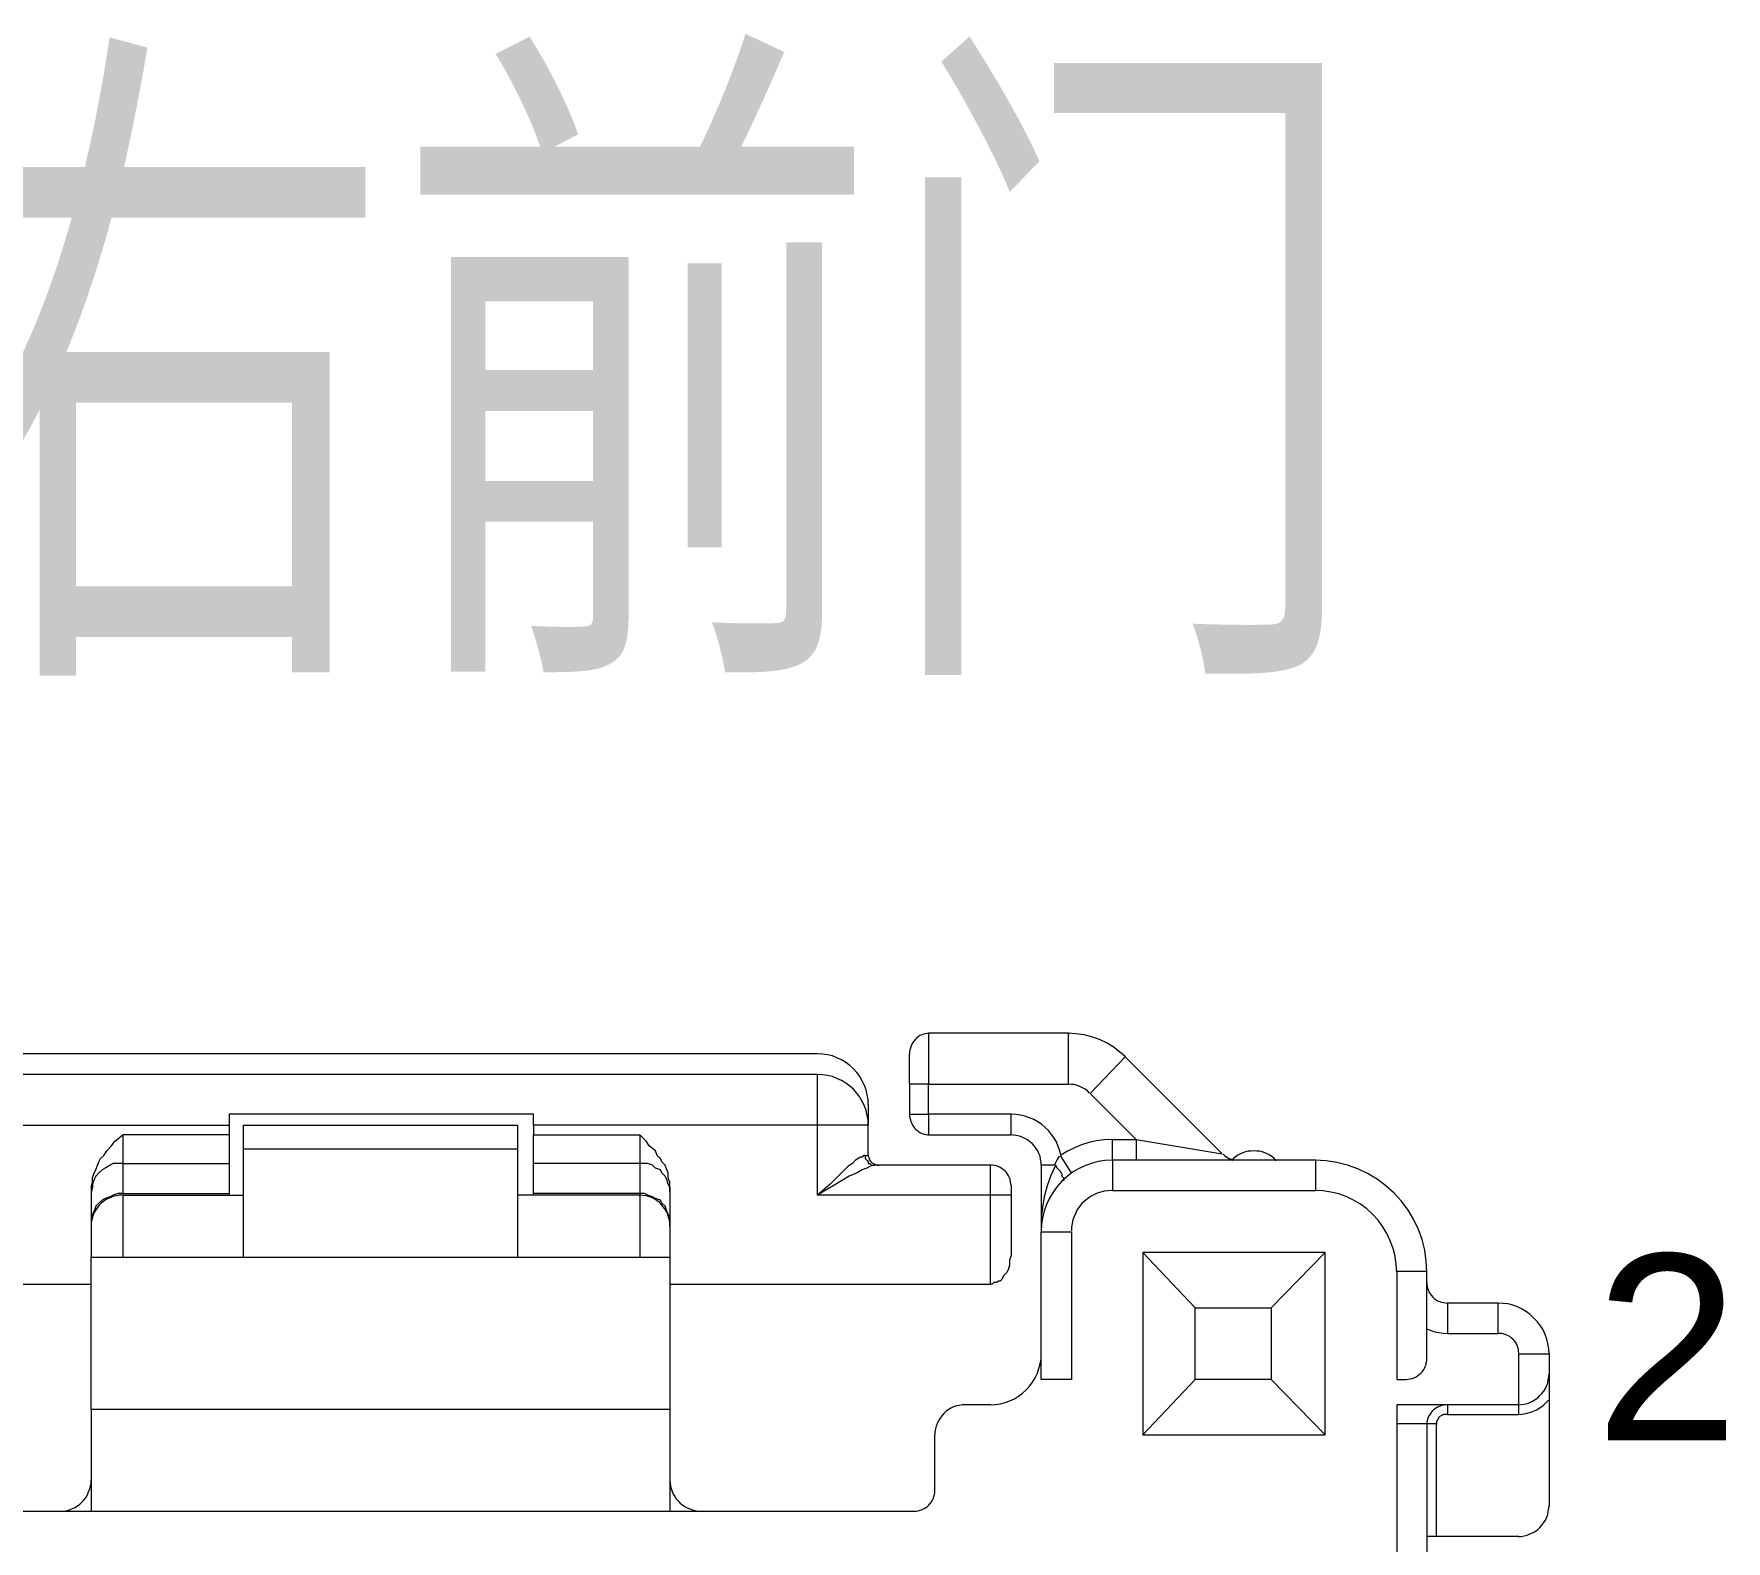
# Model space of a CAD drawing. Header units: inches. Extents: x 47316 to 59086, y 3141 to 11743.
# Drawn here: x 50865.79 to 50882.44, y 6418.68 to 6433.51 of the extents above; entities that cross this region are included whole.
import ezdxf

# ---------------------------------------------------------------- set-up
doc = ezdxf.new("R2010")
doc.units = ezdxf.units.IN
doc.header["$MEASUREMENT"] = 0
doc.styles.add('Arial_Style', font='arial.ttf')
doc.styles.add('MtX_FangSong_GB2312', font='')
doc.styles.get('MtX_FangSong_GB2312').set_extended_font_data('FangSong_GB2312')

msp = doc.modelspace()

# ---------------------------------------------------------------- linework, layer by layer
at = {"color": 0, "linetype": 'Continuous', "lineweight": 15}
for p, q in [((50874.413, 6423.536), (50874.408, 6423.518)), ((50874.421, 6423.557), (50874.413, 6423.536)), ((50874.429, 6423.575), (50874.421, 6423.557)), ((50874.437, 6423.591), (50874.429, 6423.575)), ((50874.45, 6423.606), (50874.437, 6423.591)), ((50874.463, 6423.622), (50874.45, 6423.606)), ((50874.476, 6423.635), (50874.463, 6423.622)), ((50874.491, 6423.648), (50874.476, 6423.635)), ((50874.507, 6423.658), (50874.491, 6423.648)), ((50874.525, 6423.666), (50874.507, 6423.658)), ((50874.543, 6423.672), (50874.525, 6423.666)), ((50874.562, 6423.677), (50874.543, 6423.672)), ((50874.58, 6423.679), (50874.562, 6423.677)), ((50874.601, 6423.682), (50874.58, 6423.679)), ((50875.968, 6423.682), (50874.593, 6423.682)), ((50874.593, 6423.682), (50874.593, 6423.182)), ((50876.043, 6423.677), (50875.968, 6423.682)), ((50875.968, 6423.182), (50875.968, 6423.682)), ((50875.968, 6423.682), (50875.984, 6423.682)), ((50876.122, 6423.666), (50876.043, 6423.677)), ((50876.197, 6423.648), (50876.122, 6423.666)), ((50876.273, 6423.619), (50876.197, 6423.648)), ((50876.343, 6423.588), (50876.273, 6423.619)), ((50876.408, 6423.547), (50876.343, 6423.588)), ((50876.473, 6423.5), (50876.408, 6423.547)), ((50873.499, 6423.479), (50864.911, 6423.479)), ((50873.549, 6423.476), (50873.499, 6423.479)), ((50873.596, 6423.468), (50873.549, 6423.476)), ((50873.645, 6423.458), (50873.596, 6423.468)), ((50873.689, 6423.44), (50873.645, 6423.458)), ((50873.734, 6423.419), (50873.689, 6423.44)), ((50873.778, 6423.393), (50873.734, 6423.419)), ((50873.817, 6423.364), (50873.778, 6423.393)), ((50874.408, 6423.518), (50874.405, 6423.497)), ((50874.405, 6423.497), (50874.405, 6423.479)), ((50874.405, 6423.182), (50874.405, 6423.479)), ((50876.528, 6423.448), (50876.184, 6423.088)), ((50876.53, 6423.448), (50876.473, 6423.5)), ((50877.481, 6422.494), (50876.528, 6423.448)), ((50873.499, 6423.276), (50864.911, 6423.276)), ((50873.549, 6423.273), (50873.499, 6423.276)), ((50873.499, 6422.776), (50873.499, 6423.276)), ((50873.596, 6423.265), (50873.549, 6423.273)), ((50873.645, 6423.255), (50873.596, 6423.265)), ((50873.689, 6423.237), (50873.645, 6423.255)), ((50873.734, 6423.216), (50873.689, 6423.237)), ((50873.778, 6423.192), (50873.734, 6423.216)), ((50873.853, 6423.333), (50873.817, 6423.364)), ((50873.885, 6423.297), (50873.853, 6423.333)), ((50873.916, 6423.257), (50873.885, 6423.297)), ((50873.939, 6423.213), (50873.916, 6423.257)), ((50873.96, 6423.169), (50873.939, 6423.213)), ((50873.817, 6423.161), (50873.778, 6423.192)), ((50873.853, 6423.13), (50873.817, 6423.161)), ((50873.885, 6423.093), (50873.853, 6423.13)), ((50873.916, 6423.054), (50873.885, 6423.093)), ((50873.939, 6423.01), (50873.916, 6423.054)), ((50873.978, 6423.125), (50873.96, 6423.169)), ((50873.989, 6423.075), (50873.978, 6423.125)), ((50873.997, 6423.028), (50873.989, 6423.075)), ((50874.405, 6423.182), (50874.405, 6422.885)), ((50874.593, 6423.182), (50874.405, 6423.182)), ((50874.593, 6423.182), (50875.968, 6423.182)), ((50874.593, 6422.885), (50874.593, 6423.182)), ((50875.997, 6423.179), (50875.968, 6423.182)), ((50876.025, 6423.177), (50875.997, 6423.179)), ((50876.054, 6423.169), (50876.025, 6423.177)), ((50876.08, 6423.158), (50876.054, 6423.169)), ((50876.106, 6423.145), (50876.08, 6423.158)), ((50876.132, 6423.132), (50876.106, 6423.145)), ((50876.155, 6423.114), (50876.132, 6423.132)), ((50876.176, 6423.093), (50876.155, 6423.114)), ((50876.184, 6423.088), (50876.637, 6422.635)), ((50870.702, 6422.885), (50867.708, 6422.885)), ((50867.708, 6422.885), (50867.708, 6422.088)), ((50870.702, 6422.776), (50870.702, 6422.885)), ((50873.96, 6422.966), (50873.939, 6423.01)), ((50873.978, 6422.922), (50873.96, 6422.966)), ((50873.989, 6422.872), (50873.978, 6422.922)), ((50873.997, 6422.825), (50873.989, 6422.872)), ((50873.999, 6422.979), (50873.997, 6423.028)), ((50873.999, 6422.979), (50873.999, 6422.776)), ((50874.405, 6422.885), (50874.405, 6422.867)), ((50874.405, 6422.885), (50874.593, 6422.885)), ((50874.593, 6422.885), (50874.593, 6422.682)), ((50875.405, 6422.885), (50874.593, 6422.885)), ((50875.45, 6422.882), (50875.405, 6422.885)), ((50875.405, 6422.682), (50875.405, 6422.885)), ((50875.497, 6422.877), (50875.45, 6422.882)), ((50875.541, 6422.867), (50875.497, 6422.877)), ((50864.911, 6422.776), (50867.708, 6422.776)), ((50867.848, 6422.541), (50867.848, 6422.776)), ((50867.848, 6422.776), (50870.546, 6422.776)), ((50870.546, 6422.776), (50870.546, 6421.479)), ((50870.702, 6422.776), (50870.702, 6422.682)), ((50873.499, 6422.776), (50870.702, 6422.776)), ((50873.499, 6422.088), (50873.499, 6422.776)), ((50873.999, 6422.776), (50873.499, 6422.776)), ((50873.999, 6422.776), (50873.997, 6422.825)), ((50873.999, 6422.479), (50873.999, 6422.776)), ((50874.405, 6422.867), (50874.408, 6422.849)), ((50874.408, 6422.849), (50874.413, 6422.83)), ((50874.413, 6422.83), (50874.418, 6422.812)), ((50874.418, 6422.812), (50874.426, 6422.794)), ((50874.426, 6422.794), (50874.434, 6422.778)), ((50874.434, 6422.778), (50874.444, 6422.763)), ((50874.444, 6422.763), (50874.455, 6422.747)), ((50874.455, 6422.747), (50874.468, 6422.734)), ((50874.468, 6422.734), (50874.484, 6422.724)), ((50874.484, 6422.724), (50874.497, 6422.713)), ((50874.497, 6422.713), (50874.512, 6422.703)), ((50874.512, 6422.703), (50874.53, 6422.695)), ((50875.585, 6422.851), (50875.541, 6422.867)), ((50875.627, 6422.833), (50875.585, 6422.851)), ((50875.666, 6422.81), (50875.627, 6422.833)), ((50875.705, 6422.786), (50875.666, 6422.81)), ((50875.739, 6422.755), (50875.705, 6422.786)), ((50875.773, 6422.724), (50875.739, 6422.755)), ((50875.801, 6422.687), (50875.773, 6422.724)), ((50866.504, 6422.526), (50866.551, 6422.573)), ((50866.551, 6422.573), (50866.583, 6422.619)), ((50866.583, 6422.619), (50866.661, 6422.682)), ((50867.708, 6422.682), (50866.661, 6422.682)), ((50866.661, 6422.682), (50866.661, 6422.401)), ((50867.848, 6421.479), (50867.848, 6422.541)), ((50870.546, 6422.541), (50867.848, 6422.541)), ((50870.702, 6422.682), (50871.749, 6422.682)), ((50870.702, 6422.401), (50870.702, 6422.682)), ((50871.812, 6422.619), (50871.749, 6422.682)), ((50871.749, 6422.682), (50871.749, 6422.401)), ((50871.843, 6422.573), (50871.812, 6422.619)), ((50871.905, 6422.526), (50871.843, 6422.573)), ((50874.53, 6422.695), (50874.546, 6422.69)), ((50874.546, 6422.69), (50874.564, 6422.685)), ((50874.564, 6422.685), (50874.583, 6422.682)), ((50874.583, 6422.682), (50874.601, 6422.682)), ((50874.593, 6422.682), (50875.405, 6422.682)), ((50875.426, 6422.679), (50875.398, 6422.682)), ((50875.455, 6422.677), (50875.426, 6422.679)), ((50875.486, 6422.669), (50875.455, 6422.677)), ((50875.512, 6422.658), (50875.486, 6422.669)), ((50875.541, 6422.645), (50875.512, 6422.658)), ((50875.567, 6422.632), (50875.541, 6422.645)), ((50875.59, 6422.614), (50875.567, 6422.632)), ((50875.611, 6422.596), (50875.59, 6422.614)), ((50875.632, 6422.573), (50875.611, 6422.596)), ((50875.65, 6422.549), (50875.632, 6422.573)), ((50875.666, 6422.526), (50875.65, 6422.549)), ((50875.827, 6422.651), (50875.801, 6422.687)), ((50875.851, 6422.612), (50875.827, 6422.651)), ((50875.869, 6422.567), (50875.851, 6422.612)), ((50875.885, 6422.526), (50875.869, 6422.567)), ((50876.028, 6422.554), (50875.96, 6422.52)), ((50876.098, 6422.583), (50876.028, 6422.554)), ((50876.171, 6422.606), (50876.098, 6422.583)), ((50876.244, 6422.622), (50876.171, 6422.606)), ((50876.319, 6422.632), (50876.244, 6422.622)), ((50876.395, 6422.635), (50876.319, 6422.632)), ((50876.403, 6422.432), (50876.403, 6422.635)), ((50876.403, 6422.635), (50876.637, 6422.635)), ((50876.637, 6422.635), (50877.481, 6422.494)), ((50876.637, 6422.635), (50876.637, 6422.432)), ((50866.395, 6422.338), (50866.411, 6422.385)), ((50866.411, 6422.385), (50866.426, 6422.416)), ((50866.426, 6422.416), (50866.442, 6422.448)), ((50866.442, 6422.448), (50866.473, 6422.479)), ((50866.473, 6422.479), (50866.504, 6422.526)), ((50866.536, 6422.385), (50866.489, 6422.354)), ((50866.567, 6422.401), (50866.536, 6422.385)), ((50866.614, 6422.401), (50866.567, 6422.401)), ((50866.661, 6422.401), (50866.614, 6422.401)), ((50866.661, 6422.401), (50867.708, 6422.401)), ((50866.661, 6422.401), (50866.661, 6422.104)), ((50871.749, 6422.401), (50870.702, 6422.401)), ((50870.702, 6422.104), (50870.702, 6422.401)), ((50871.796, 6422.401), (50871.749, 6422.401)), ((50871.749, 6422.401), (50871.749, 6421.479)), ((50871.827, 6422.401), (50871.796, 6422.401)), ((50871.874, 6422.385), (50871.827, 6422.401)), ((50871.905, 6422.354), (50871.874, 6422.385)), ((50871.921, 6422.479), (50871.905, 6422.526)), ((50871.952, 6422.448), (50871.921, 6422.479)), ((50871.968, 6422.416), (50871.952, 6422.448)), ((50871.999, 6422.385), (50871.968, 6422.416)), ((50872.015, 6422.338), (50871.999, 6422.385)), ((50873.796, 6422.369), (50873.734, 6422.307)), ((50873.843, 6422.401), (50873.796, 6422.369)), ((50873.874, 6422.432), (50873.843, 6422.401)), ((50873.921, 6422.463), (50873.874, 6422.432)), ((50873.937, 6422.463), (50873.921, 6422.463)), ((50873.952, 6422.479), (50873.937, 6422.463)), ((50873.968, 6422.479), (50873.952, 6422.479)), ((50873.968, 6422.479), (50873.968, 6422.463)), ((50873.968, 6422.479), (50873.999, 6422.479)), ((50873.968, 6422.463), (50873.968, 6422.448)), ((50873.968, 6422.448), (50873.984, 6422.432)), ((50873.984, 6422.432), (50873.999, 6422.416)), ((50874.015, 6422.369), (50873.984, 6422.354)), ((50873.999, 6422.487), (50873.999, 6422.476)), ((50873.999, 6422.476), (50874.002, 6422.466)), ((50873.999, 6422.416), (50873.999, 6422.401)), ((50873.999, 6422.401), (50874.015, 6422.401)), ((50874.002, 6422.466), (50874.004, 6422.458)), ((50874.004, 6422.458), (50874.007, 6422.448)), ((50874.007, 6422.448), (50874.01, 6422.44)), ((50874.01, 6422.44), (50874.015, 6422.429)), ((50874.015, 6422.429), (50874.023, 6422.422)), ((50874.015, 6422.401), (50874.03, 6422.385)), ((50874.046, 6422.385), (50874.015, 6422.369)), ((50874.023, 6422.422), (50874.028, 6422.414)), ((50874.028, 6422.414), (50874.036, 6422.408)), ((50874.03, 6422.385), (50874.046, 6422.385)), ((50874.036, 6422.408), (50874.043, 6422.403)), ((50874.043, 6422.403), (50874.051, 6422.398)), ((50874.062, 6422.385), (50874.046, 6422.385)), ((50874.046, 6422.385), (50874.062, 6422.385)), ((50874.051, 6422.398), (50874.062, 6422.393)), ((50874.062, 6422.393), (50874.072, 6422.39)), ((50875.202, 6422.385), (50874.062, 6422.385)), ((50874.072, 6422.39), (50874.08, 6422.388)), ((50874.08, 6422.388), (50874.09, 6422.385)), ((50874.09, 6422.385), (50874.101, 6422.385)), ((50875.221, 6422.385), (50875.202, 6422.385)), ((50875.202, 6422.088), (50875.202, 6422.385)), ((50875.241, 6422.382), (50875.221, 6422.385)), ((50875.26, 6422.377), (50875.241, 6422.382)), ((50875.278, 6422.369), (50875.26, 6422.377)), ((50875.296, 6422.362), (50875.278, 6422.369)), ((50875.679, 6422.5), (50875.666, 6422.526)), ((50875.689, 6422.471), (50875.679, 6422.5)), ((50875.694, 6422.442), (50875.689, 6422.471)), ((50875.7, 6422.414), (50875.694, 6422.442)), ((50875.702, 6422.385), (50875.7, 6422.414)), ((50875.843, 6422.385), (50875.702, 6422.385)), ((50875.702, 6422.385), (50875.702, 6421.729)), ((50875.84, 6422.382), (50875.796, 6422.283)), ((50875.843, 6422.408), (50875.827, 6422.377)), ((50875.859, 6422.44), (50875.843, 6422.408)), ((50875.843, 6422.385), (50875.859, 6422.354)), ((50875.879, 6422.471), (50875.859, 6422.44)), ((50875.895, 6422.481), (50875.885, 6422.526)), ((50875.999, 6422.307), (50875.89, 6422.479)), ((50875.96, 6422.52), (50875.895, 6422.481)), ((50876.129, 6422.377), (50876.069, 6422.349)), ((50876.194, 6422.401), (50876.129, 6422.377)), ((50876.26, 6422.419), (50876.194, 6422.401)), ((50876.327, 6422.429), (50876.26, 6422.419)), ((50876.395, 6422.432), (50876.327, 6422.429)), ((50876.403, 6422.432), (50876.403, 6422.135)), ((50878.403, 6422.432), (50876.403, 6422.432)), ((50877.491, 6422.492), (50877.504, 6422.479)), ((50877.504, 6422.479), (50877.517, 6422.468)), ((50877.517, 6422.468), (50877.533, 6422.458)), ((50877.533, 6422.458), (50877.549, 6422.45)), ((50877.549, 6422.45), (50877.564, 6422.445)), ((50877.564, 6422.445), (50877.58, 6422.44)), ((50877.593, 6422.448), (50877.575, 6422.427)), ((50877.614, 6422.466), (50877.593, 6422.448)), ((50877.637, 6422.481), (50877.614, 6422.466)), ((50877.661, 6422.494), (50877.637, 6422.481)), ((50877.687, 6422.505), (50877.661, 6422.494)), ((50877.713, 6422.515), (50877.687, 6422.505)), ((50877.739, 6422.52), (50877.713, 6422.515)), ((50877.767, 6422.523), (50877.739, 6422.52)), ((50877.793, 6422.526), (50877.767, 6422.523)), ((50877.822, 6422.523), (50877.793, 6422.526)), ((50877.848, 6422.52), (50877.822, 6422.523)), ((50877.877, 6422.515), (50877.848, 6422.52)), ((50877.903, 6422.505), (50877.877, 6422.515)), ((50877.926, 6422.494), (50877.903, 6422.505)), ((50877.952, 6422.481), (50877.926, 6422.494)), ((50877.973, 6422.466), (50877.952, 6422.481)), ((50877.994, 6422.448), (50877.973, 6422.466)), ((50878.015, 6422.427), (50877.994, 6422.448)), ((50878.504, 6422.427), (50878.395, 6422.432)), ((50878.403, 6422.135), (50878.403, 6422.432)), ((50878.611, 6422.411), (50878.504, 6422.427)), ((50878.715, 6422.385), (50878.611, 6422.411)), ((50878.817, 6422.349), (50878.715, 6422.385)), ((50866.348, 6422.166), (50866.364, 6422.213)), ((50866.364, 6422.26), (50866.379, 6422.307)), ((50866.364, 6422.213), (50866.364, 6422.26)), ((50866.379, 6422.244), (50866.364, 6422.198)), ((50866.379, 6422.307), (50866.395, 6422.338)), ((50866.395, 6422.276), (50866.379, 6422.244)), ((50866.426, 6422.307), (50866.395, 6422.276)), ((50866.458, 6422.338), (50866.426, 6422.307)), ((50866.489, 6422.354), (50866.458, 6422.338)), ((50871.952, 6422.338), (50871.905, 6422.354)), ((50871.968, 6422.307), (50871.952, 6422.338)), ((50871.999, 6422.276), (50871.968, 6422.307)), ((50872.015, 6422.244), (50871.999, 6422.276)), ((50872.03, 6422.307), (50872.015, 6422.338)), ((50872.03, 6422.198), (50872.015, 6422.244)), ((50872.03, 6422.26), (50872.03, 6422.307)), ((50872.046, 6422.213), (50872.03, 6422.26)), ((50872.046, 6422.166), (50872.046, 6422.213)), ((50873.734, 6422.229), (50873.499, 6422.088)), ((50873.734, 6422.307), (50873.624, 6422.198)), ((50873.812, 6422.276), (50873.734, 6422.229)), ((50873.89, 6422.307), (50873.812, 6422.276)), ((50873.937, 6422.338), (50873.89, 6422.307)), ((50873.984, 6422.354), (50873.937, 6422.338)), ((50875.314, 6422.351), (50875.296, 6422.362)), ((50875.33, 6422.338), (50875.314, 6422.351)), ((50875.346, 6422.325), (50875.33, 6422.338)), ((50875.359, 6422.312), (50875.346, 6422.325)), ((50875.369, 6422.294), (50875.359, 6422.312)), ((50875.379, 6422.278), (50875.369, 6422.294)), ((50875.39, 6422.26), (50875.379, 6422.278)), ((50875.395, 6422.242), (50875.39, 6422.26)), ((50875.4, 6422.221), (50875.395, 6422.242)), ((50875.403, 6422.203), (50875.4, 6422.221)), ((50875.405, 6422.182), (50875.403, 6422.203)), ((50875.796, 6422.283), (50875.76, 6422.179)), ((50875.859, 6422.354), (50875.89, 6422.323)), ((50875.905, 6422.226), (50875.859, 6422.174)), ((50875.89, 6422.323), (50875.905, 6422.291)), ((50875.905, 6422.291), (50875.905, 6422.276)), ((50875.905, 6422.276), (50875.921, 6422.26)), ((50875.955, 6422.273), (50875.905, 6422.226)), ((50875.921, 6422.26), (50875.921, 6422.244)), ((50875.921, 6422.244), (50875.921, 6422.229)), ((50876.01, 6422.315), (50875.955, 6422.273)), ((50876.069, 6422.349), (50876.01, 6422.315)), ((50878.913, 6422.302), (50878.817, 6422.349)), ((50879.007, 6422.247), (50878.913, 6422.302)), ((50879.093, 6422.182), (50879.007, 6422.247)), ((50866.364, 6422.166), (50866.348, 6422.119)), ((50866.348, 6422.166), (50866.348, 6421.479)), ((50866.364, 6422.198), (50866.364, 6422.166)), ((50866.458, 6422.041), (50866.426, 6422.01)), ((50866.489, 6422.057), (50866.458, 6422.041)), ((50866.491, 6422.044), (50866.471, 6422.026)), ((50866.536, 6422.073), (50866.489, 6422.057)), ((50866.517, 6422.057), (50866.491, 6422.044)), ((50866.543, 6422.067), (50866.517, 6422.057)), ((50866.567, 6422.088), (50866.536, 6422.073)), ((50866.569, 6422.078), (50866.543, 6422.067)), ((50866.614, 6422.104), (50866.567, 6422.088)), ((50866.598, 6422.083), (50866.569, 6422.078)), ((50866.624, 6422.088), (50866.598, 6422.083)), ((50866.661, 6422.104), (50866.614, 6422.104)), ((50866.653, 6422.088), (50866.624, 6422.088)), ((50866.661, 6422.104), (50867.708, 6422.104)), ((50866.661, 6422.104), (50866.661, 6422.088)), ((50866.661, 6422.088), (50866.661, 6421.479)), ((50866.661, 6422.088), (50867.848, 6422.088)), ((50871.749, 6422.088), (50870.546, 6422.088)), ((50870.702, 6422.088), (50870.702, 6422.104)), ((50871.749, 6422.104), (50870.702, 6422.104)), ((50871.796, 6422.104), (50871.749, 6422.104)), ((50871.778, 6422.086), (50871.749, 6422.088)), ((50871.809, 6422.083), (50871.778, 6422.086)), ((50871.827, 6422.088), (50871.796, 6422.104)), ((50871.835, 6422.075), (50871.809, 6422.083)), ((50871.874, 6422.073), (50871.827, 6422.088)), ((50871.864, 6422.065), (50871.835, 6422.075)), ((50871.89, 6422.052), (50871.864, 6422.065)), ((50871.905, 6422.057), (50871.874, 6422.073)), ((50871.916, 6422.036), (50871.89, 6422.052)), ((50871.952, 6422.041), (50871.905, 6422.057)), ((50871.939, 6422.02), (50871.916, 6422.036)), ((50871.968, 6422.01), (50871.952, 6422.041)), ((50872.046, 6422.166), (50872.03, 6422.198)), ((50872.046, 6422.119), (50872.046, 6422.166)), ((50872.046, 6422.166), (50872.046, 6419.979)), ((50873.624, 6422.198), (50873.499, 6422.088)), ((50875.202, 6422.088), (50873.499, 6422.088)), ((50875.405, 6422.088), (50875.202, 6422.088)), ((50875.202, 6421.213), (50875.202, 6422.088)), ((50875.405, 6422.182), (50875.405, 6422.088)), ((50875.405, 6422.088), (50875.405, 6421.494)), ((50875.731, 6422.073), (50875.713, 6421.966)), ((50875.76, 6422.179), (50875.731, 6422.073)), ((50875.783, 6422.06), (50875.754, 6421.997)), ((50875.819, 6422.119), (50875.783, 6422.06)), ((50875.859, 6422.174), (50875.819, 6422.119)), ((50876.155, 6422.054), (50876.127, 6422.031)), ((50876.187, 6422.075), (50876.155, 6422.054)), ((50876.218, 6422.093), (50876.187, 6422.075)), ((50876.252, 6422.109), (50876.218, 6422.093)), ((50876.288, 6422.119), (50876.252, 6422.109)), ((50876.322, 6422.127), (50876.288, 6422.119)), ((50876.359, 6422.132), (50876.322, 6422.127)), ((50876.395, 6422.135), (50876.359, 6422.132)), ((50876.403, 6422.135), (50878.403, 6422.135)), ((50878.473, 6422.132), (50878.395, 6422.135)), ((50878.551, 6422.119), (50878.473, 6422.132)), ((50878.629, 6422.101), (50878.551, 6422.119)), ((50878.702, 6422.075), (50878.629, 6422.101)), ((50878.775, 6422.041), (50878.702, 6422.075)), ((50878.843, 6422), (50878.775, 6422.041)), ((50879.174, 6422.109), (50879.093, 6422.182)), ((50879.247, 6422.028), (50879.174, 6422.109)), ((50866.364, 6421.869), (50866.348, 6421.823)), ((50866.369, 6421.893), (50866.361, 6421.867)), ((50866.379, 6421.932), (50866.364, 6421.901)), ((50866.364, 6421.901), (50866.364, 6421.869)), ((50866.379, 6421.919), (50866.369, 6421.893)), ((50866.395, 6421.979), (50866.379, 6421.932)), ((50866.395, 6421.945), (50866.379, 6421.919)), ((50866.426, 6422.01), (50866.395, 6421.979)), ((50866.411, 6421.968), (50866.395, 6421.945)), ((50866.429, 6421.989), (50866.411, 6421.968)), ((50866.447, 6422.01), (50866.429, 6421.989)), ((50866.471, 6422.026), (50866.447, 6422.01)), ((50871.96, 6422), (50871.939, 6422.02)), ((50871.978, 6421.976), (50871.96, 6422)), ((50871.999, 6421.979), (50871.968, 6422.01)), ((50871.997, 6421.953), (50871.978, 6421.976)), ((50872.012, 6421.927), (50871.997, 6421.953)), ((50872.015, 6421.932), (50871.999, 6421.979)), ((50872.025, 6421.901), (50872.012, 6421.927)), ((50872.03, 6421.901), (50872.015, 6421.932)), ((50872.033, 6421.872), (50872.025, 6421.901)), ((50872.046, 6421.869), (50872.03, 6421.901)), ((50872.041, 6421.843), (50872.033, 6421.872)), ((50872.046, 6421.823), (50872.046, 6421.869)), ((50875.713, 6421.966), (50875.702, 6421.856)), ((50875.731, 6421.932), (50875.715, 6421.867)), ((50875.754, 6421.997), (50875.731, 6421.932)), ((50876.025, 6421.88), (50876.012, 6421.846)), ((50876.041, 6421.914), (50876.025, 6421.88)), ((50876.056, 6421.948), (50876.041, 6421.914)), ((50876.077, 6421.976), (50876.056, 6421.948)), ((50876.101, 6422.005), (50876.077, 6421.976)), ((50876.127, 6422.031), (50876.101, 6422.005)), ((50878.905, 6421.953), (50878.843, 6422)), ((50878.963, 6421.901), (50878.905, 6421.953)), ((50879.017, 6421.841), (50878.963, 6421.901)), ((50879.312, 6421.942), (50879.247, 6422.028)), ((50879.366, 6421.851), (50879.312, 6421.942)), ((50866.351, 6421.812), (50866.348, 6421.783)), ((50866.353, 6421.841), (50866.351, 6421.812)), ((50866.361, 6421.867), (50866.353, 6421.841)), ((50872.046, 6421.815), (50872.041, 6421.843)), ((50872.046, 6421.783), (50872.046, 6421.815)), ((50875.705, 6421.799), (50875.702, 6421.729)), ((50875.702, 6421.729), (50875.999, 6421.729)), ((50875.702, 6420.276), (50875.702, 6421.729)), ((50875.715, 6421.867), (50875.705, 6421.799)), ((50876.004, 6421.81), (50875.999, 6421.773)), ((50875.999, 6421.773), (50875.999, 6421.737)), ((50875.999, 6421.729), (50875.999, 6420.276)), ((50876.012, 6421.846), (50876.004, 6421.81)), ((50879.064, 6421.778), (50879.017, 6421.841)), ((50879.103, 6421.711), (50879.064, 6421.778)), ((50879.137, 6421.638), (50879.103, 6421.711)), ((50879.413, 6421.752), (50879.366, 6421.851)), ((50879.45, 6421.651), (50879.413, 6421.752)), ((50879.166, 6421.565), (50879.137, 6421.638)), ((50879.184, 6421.487), (50879.166, 6421.565)), ((50879.476, 6421.547), (50879.45, 6421.651)), ((50879.491, 6421.44), (50879.476, 6421.547)), ((50866.348, 6421.479), (50872.046, 6421.479)), ((50866.348, 6419.979), (50866.348, 6421.479)), ((50875.39, 6421.401), (50875.374, 6421.354)), ((50875.405, 6421.494), (50875.39, 6421.448)), ((50875.39, 6421.448), (50875.39, 6421.401)), ((50878.497, 6421.526), (50876.7, 6421.526)), ((50876.7, 6421.526), (50877.215, 6420.979)), ((50876.7, 6421.526), (50876.7, 6419.729)), ((50878.497, 6421.526), (50877.965, 6420.979)), ((50878.497, 6419.729), (50878.497, 6421.526)), ((50879.194, 6421.408), (50879.184, 6421.487)), ((50879.2, 6421.33), (50879.194, 6421.408)), ((50879.497, 6421.33), (50879.491, 6421.44)), ((50863.21, 6421.213), (50866.348, 6421.213)), ((50872.046, 6421.213), (50875.202, 6421.213)), ((50875.218, 6421.213), (50875.202, 6421.213)), ((50875.234, 6421.229), (50875.218, 6421.213)), ((50875.265, 6421.229), (50875.234, 6421.229)), ((50875.28, 6421.244), (50875.265, 6421.229)), ((50875.296, 6421.244), (50875.28, 6421.244)), ((50875.312, 6421.26), (50875.296, 6421.244)), ((50875.327, 6421.291), (50875.312, 6421.26)), ((50875.359, 6421.323), (50875.327, 6421.291)), ((50875.374, 6421.354), (50875.359, 6421.323)), ((50879.497, 6421.338), (50879.2, 6421.338)), ((50879.2, 6421.338), (50879.2, 6420.276)), ((50879.497, 6420.479), (50879.497, 6421.338)), ((50879.497, 6421.229), (50879.497, 6421.211)), ((50879.497, 6421.211), (50879.499, 6421.19)), ((50879.499, 6421.19), (50879.504, 6421.172)), ((50879.504, 6421.172), (50879.512, 6421.151)), ((50879.512, 6421.151), (50879.52, 6421.132)), ((50879.52, 6421.132), (50879.53, 6421.117)), ((50879.53, 6421.117), (50879.543, 6421.101)), ((50879.543, 6421.101), (50879.556, 6421.086)), ((50879.556, 6421.086), (50879.569, 6421.073)), ((50879.569, 6421.073), (50879.588, 6421.06)), ((50879.588, 6421.06), (50879.603, 6421.049)), ((50879.603, 6421.049), (50879.622, 6421.041)), ((50879.622, 6421.041), (50879.64, 6421.036)), ((50879.64, 6421.036), (50879.661, 6421.031)), ((50877.215, 6420.979), (50877.965, 6420.979)), ((50877.215, 6420.276), (50877.215, 6420.979)), ((50877.965, 6420.979), (50877.965, 6420.276)), ((50879.661, 6421.031), (50879.679, 6421.028)), ((50879.679, 6421.028), (50879.7, 6421.026)), ((50879.7, 6421.026), (50879.7, 6420.729)), ((50880.2, 6421.026), (50879.7, 6421.026)), ((50880.249, 6421.023), (50880.2, 6421.026)), ((50880.2, 6420.729), (50880.2, 6421.026)), ((50880.296, 6421.018), (50880.249, 6421.023)), ((50880.343, 6421.005), (50880.296, 6421.018)), ((50880.39, 6420.989), (50880.343, 6421.005)), ((50880.434, 6420.968), (50880.39, 6420.989)), ((50880.476, 6420.942), (50880.434, 6420.968)), ((50880.515, 6420.914), (50880.476, 6420.942)), ((50880.551, 6420.88), (50880.515, 6420.914)), ((50880.585, 6420.843), (50880.551, 6420.88)), ((50879.497, 6420.773), (50879.536, 6420.757)), ((50879.536, 6420.757), (50879.575, 6420.744)), ((50879.575, 6420.744), (50879.616, 6420.737)), ((50879.616, 6420.737), (50879.658, 6420.731)), ((50879.658, 6420.731), (50879.7, 6420.729)), ((50879.7, 6420.729), (50880.2, 6420.729)), ((50880.218, 6420.729), (50880.2, 6420.729)), ((50880.239, 6420.726), (50880.218, 6420.729)), ((50880.257, 6420.721), (50880.239, 6420.726)), ((50880.278, 6420.716), (50880.257, 6420.721)), ((50880.296, 6420.705), (50880.278, 6420.716)), ((50880.312, 6420.698), (50880.296, 6420.705)), ((50880.614, 6420.804), (50880.585, 6420.843)), ((50880.64, 6420.763), (50880.614, 6420.804)), ((50880.661, 6420.718), (50880.64, 6420.763)), ((50880.676, 6420.672), (50880.661, 6420.718)), ((50880.327, 6420.685), (50880.312, 6420.698)), ((50880.343, 6420.672), (50880.327, 6420.685)), ((50880.356, 6420.658), (50880.343, 6420.672)), ((50880.369, 6420.643), (50880.356, 6420.658)), ((50880.379, 6420.627), (50880.369, 6420.643)), ((50880.387, 6420.609), (50880.379, 6420.627)), ((50880.392, 6420.591), (50880.387, 6420.609)), ((50880.398, 6420.573), (50880.392, 6420.591)), ((50880.4, 6420.554), (50880.398, 6420.573)), ((50880.403, 6420.533), (50880.4, 6420.554)), ((50880.689, 6420.625), (50880.676, 6420.672)), ((50880.697, 6420.575), (50880.689, 6420.625)), ((50880.7, 6420.526), (50880.697, 6420.575)), ((50875.663, 6420.336), (50875.679, 6420.382)), ((50875.679, 6420.382), (50875.692, 6420.429)), ((50875.692, 6420.429), (50875.7, 6420.479)), ((50875.7, 6420.479), (50875.702, 6420.526)), ((50879.463, 6420.367), (50879.473, 6420.385)), ((50879.473, 6420.385), (50879.481, 6420.403)), ((50879.481, 6420.403), (50879.489, 6420.422)), ((50879.489, 6420.422), (50879.491, 6420.44)), ((50879.491, 6420.44), (50879.497, 6420.461)), ((50879.497, 6420.461), (50879.497, 6420.479)), ((50880.403, 6419.932), (50880.403, 6420.526)), ((50880.403, 6420.526), (50880.7, 6420.526)), ((50880.7, 6420.526), (50880.7, 6419.028)), ((50875.554, 6420.174), (50875.588, 6420.211)), ((50875.588, 6420.211), (50875.616, 6420.25)), ((50875.616, 6420.25), (50875.642, 6420.291)), ((50875.642, 6420.291), (50875.663, 6420.336)), ((50875.999, 6420.276), (50875.702, 6420.276)), ((50877.215, 6420.276), (50876.7, 6419.729)), ((50877.965, 6420.276), (50877.215, 6420.276)), ((50877.965, 6420.276), (50878.497, 6419.729)), ((50879.2, 6420.276), (50879.293, 6420.276)), ((50879.293, 6420.276), (50879.314, 6420.278)), ((50879.314, 6420.278), (50879.333, 6420.281)), ((50879.333, 6420.281), (50879.353, 6420.286)), ((50879.353, 6420.286), (50879.372, 6420.291)), ((50879.372, 6420.291), (50879.39, 6420.302)), ((50879.39, 6420.302), (50879.405, 6420.312)), ((50879.405, 6420.312), (50879.421, 6420.323)), ((50879.421, 6420.323), (50879.437, 6420.336)), ((50879.437, 6420.336), (50879.45, 6420.351)), ((50879.45, 6420.351), (50879.463, 6420.367)), ((50880.663, 6420.187), (50880.676, 6420.216)), ((50880.676, 6420.216), (50880.687, 6420.242)), ((50880.687, 6420.242), (50880.692, 6420.273)), ((50880.692, 6420.273), (50880.697, 6420.302)), ((50880.697, 6420.302), (50880.7, 6420.33)), ((50875.249, 6420.028), (50875.299, 6420.036)), ((50875.299, 6420.036), (50875.346, 6420.049)), ((50875.346, 6420.049), (50875.392, 6420.065)), ((50875.392, 6420.065), (50875.437, 6420.086)), ((50875.437, 6420.086), (50875.478, 6420.112)), ((50875.478, 6420.112), (50875.517, 6420.14)), ((50875.517, 6420.14), (50875.554, 6420.174)), ((50880.455, 6420.033), (50880.484, 6420.039)), ((50880.484, 6420.039), (50880.51, 6420.049)), ((50880.51, 6420.049), (50880.538, 6420.062)), ((50880.538, 6420.062), (50880.564, 6420.078)), ((50880.564, 6420.078), (50880.588, 6420.096)), ((50880.588, 6420.096), (50880.609, 6420.117)), ((50880.609, 6420.117), (50880.629, 6420.138)), ((50880.629, 6420.138), (50880.648, 6420.161)), ((50880.64, 6420.018), (50880.668, 6420.044)), ((50880.648, 6420.161), (50880.663, 6420.187)), ((50880.668, 6420.044), (50880.694, 6420.07)), ((50866.348, 6419.979), (50866.348, 6418.981)), ((50872.046, 6419.979), (50866.348, 6419.979)), ((50872.046, 6419.979), (50872.046, 6418.981)), ((50874.689, 6419.869), (50874.676, 6419.843)), ((50874.705, 6419.895), (50874.689, 6419.869)), ((50874.723, 6419.919), (50874.705, 6419.895)), ((50874.741, 6419.94), (50874.723, 6419.919)), ((50874.762, 6419.961), (50874.741, 6419.94)), ((50874.786, 6419.976), (50874.762, 6419.961)), ((50874.812, 6419.992), (50874.786, 6419.976)), ((50874.838, 6420.005), (50874.812, 6419.992)), ((50874.866, 6420.015), (50874.838, 6420.005)), ((50874.892, 6420.02), (50874.866, 6420.015)), ((50874.924, 6420.026), (50874.892, 6420.02)), ((50874.952, 6420.026), (50874.924, 6420.026)), ((50875.202, 6420.026), (50874.952, 6420.026)), ((50875.202, 6420.026), (50875.249, 6420.028)), ((50880.403, 6420.026), (50879.2, 6420.026)), ((50879.2, 6420.026), (50879.2, 6416.888)), ((50879.504, 6419.885), (50879.499, 6419.867)), ((50879.51, 6419.903), (50879.504, 6419.885)), ((50879.517, 6419.919), (50879.51, 6419.903)), ((50879.528, 6419.935), (50879.517, 6419.919)), ((50879.538, 6419.95), (50879.528, 6419.935)), ((50879.549, 6419.963), (50879.538, 6419.95)), ((50879.562, 6419.976), (50879.549, 6419.963)), ((50879.577, 6419.987), (50879.562, 6419.976)), ((50879.593, 6419.997), (50879.577, 6419.987)), ((50879.609, 6420.007), (50879.593, 6419.997)), ((50879.596, 6419.869), (50879.593, 6419.859)), ((50879.601, 6419.877), (50879.596, 6419.869)), ((50879.606, 6419.885), (50879.601, 6419.877)), ((50879.611, 6419.893), (50879.606, 6419.885)), ((50879.627, 6420.013), (50879.609, 6420.007)), ((50879.616, 6419.901), (50879.611, 6419.893)), ((50879.624, 6419.906), (50879.616, 6419.901)), ((50879.629, 6419.914), (50879.624, 6419.906)), ((50879.645, 6420.02), (50879.627, 6420.013)), ((50879.637, 6419.919), (50879.629, 6419.914)), ((50879.645, 6419.922), (50879.637, 6419.919)), ((50879.663, 6420.023), (50879.645, 6420.02)), ((50879.655, 6419.927), (50879.645, 6419.922)), ((50879.663, 6419.929), (50879.655, 6419.927)), ((50879.681, 6420.026), (50879.663, 6420.023)), ((50879.674, 6419.932), (50879.663, 6419.929)), ((50879.681, 6419.932), (50879.674, 6419.932)), ((50879.7, 6420.026), (50879.681, 6420.026)), ((50879.692, 6419.932), (50879.681, 6419.932)), ((50879.7, 6420.026), (50879.7, 6419.932)), ((50879.7, 6419.932), (50880.403, 6419.932)), ((50880.395, 6420.026), (50880.424, 6420.028)), ((50880.395, 6419.932), (50880.431, 6419.935)), ((50880.424, 6420.028), (50880.455, 6420.033)), ((50880.431, 6419.935), (50880.471, 6419.94)), ((50880.471, 6419.94), (50880.507, 6419.95)), ((50880.507, 6419.95), (50880.541, 6419.961)), ((50880.541, 6419.961), (50880.577, 6419.976)), ((50880.577, 6419.976), (50880.609, 6419.997)), ((50880.609, 6419.997), (50880.64, 6420.018)), ((50874.661, 6419.789), (50874.655, 6419.76)), ((50874.655, 6419.76), (50874.655, 6419.729)), ((50874.655, 6419.185), (50874.655, 6419.729)), ((50874.668, 6419.817), (50874.661, 6419.789)), ((50874.676, 6419.843), (50874.668, 6419.817)), ((50876.7, 6419.729), (50878.497, 6419.729)), ((50879.497, 6419.838), (50879.2, 6419.838)), ((50879.499, 6419.867), (50879.497, 6419.849)), ((50879.497, 6419.849), (50879.497, 6419.83)), ((50879.59, 6419.838), (50879.497, 6419.838)), ((50879.497, 6419.838), (50879.497, 6409.218)), ((50879.593, 6419.851), (50879.59, 6419.841)), ((50879.59, 6419.841), (50879.59, 6419.83)), ((50879.59, 6418.731), (50879.59, 6419.838)), ((50879.593, 6419.859), (50879.593, 6419.851)), ((50866.335, 6419.198), (50866.343, 6419.226)), ((50866.343, 6419.226), (50866.348, 6419.255)), ((50866.348, 6419.255), (50866.348, 6419.286)), ((50872.046, 6419.286), (50872.049, 6419.257)), ((50872.049, 6419.257), (50872.051, 6419.229)), ((50872.051, 6419.229), (50872.059, 6419.203)), ((50872.059, 6419.203), (50872.067, 6419.174)), ((50866.215, 6419.031), (50866.239, 6419.049)), ((50866.239, 6419.049), (50866.262, 6419.07)), ((50866.262, 6419.07), (50866.28, 6419.091)), ((50866.28, 6419.091), (50866.299, 6419.117)), ((50866.299, 6419.117), (50866.314, 6419.14)), ((50866.314, 6419.14), (50866.325, 6419.169)), ((50866.325, 6419.169), (50866.335, 6419.198)), ((50872.067, 6419.174), (50872.077, 6419.148)), ((50872.077, 6419.148), (50872.093, 6419.125)), ((50872.093, 6419.125), (50872.109, 6419.101)), ((50872.109, 6419.101), (50872.127, 6419.08)), ((50872.127, 6419.08), (50872.145, 6419.06)), ((50872.145, 6419.06), (50872.168, 6419.041)), ((50872.168, 6419.041), (50872.192, 6419.026)), ((50874.58, 6419.026), (50874.596, 6419.039)), ((50874.596, 6419.039), (50874.609, 6419.054)), ((50874.609, 6419.054), (50874.622, 6419.07)), ((50874.622, 6419.07), (50874.632, 6419.088)), ((50874.632, 6419.088), (50874.64, 6419.106)), ((50874.64, 6419.106), (50874.645, 6419.125)), ((50874.645, 6419.125), (50874.65, 6419.143)), ((50874.65, 6419.143), (50874.653, 6419.164)), ((50874.653, 6419.164), (50874.655, 6419.185)), ((50880.697, 6419.005), (50880.7, 6419.036)), ((50880.697, 6419.005), (50880.7, 6419.036)), ((50863.958, 6418.981), (50874.452, 6418.981)), ((50866.051, 6418.981), (50866.08, 6418.981)), ((50866.08, 6418.981), (50866.109, 6418.987)), ((50866.109, 6418.987), (50866.137, 6418.994)), ((50866.137, 6418.994), (50866.166, 6419.005)), ((50866.166, 6419.005), (50866.192, 6419.015)), ((50866.192, 6419.015), (50866.215, 6419.031)), ((50872.192, 6419.026), (50872.215, 6419.013)), ((50872.215, 6419.013), (50872.241, 6419.002)), ((50872.241, 6419.002), (50872.267, 6418.992)), ((50872.267, 6418.992), (50872.296, 6418.987)), ((50872.296, 6418.987), (50872.322, 6418.981)), ((50872.322, 6418.981), (50872.351, 6418.981)), ((50874.452, 6418.981), (50874.471, 6418.981)), ((50874.471, 6418.981), (50874.491, 6418.984)), ((50874.491, 6418.984), (50874.51, 6418.989)), ((50874.51, 6418.989), (50874.53, 6418.997)), ((50874.53, 6418.997), (50874.549, 6419.005)), ((50874.549, 6419.005), (50874.564, 6419.015)), ((50874.564, 6419.015), (50874.58, 6419.026)), ((50880.648, 6418.867), (50880.663, 6418.89)), ((50880.648, 6418.867), (50880.663, 6418.89)), ((50880.663, 6418.89), (50880.676, 6418.919)), ((50880.663, 6418.89), (50880.676, 6418.919)), ((50880.676, 6418.919), (50880.687, 6418.948)), ((50880.676, 6418.919), (50880.687, 6418.948)), ((50880.687, 6418.948), (50880.692, 6418.976)), ((50880.687, 6418.948), (50880.692, 6418.976)), ((50880.692, 6418.976), (50880.697, 6419.005)), ((50880.692, 6418.976), (50880.697, 6419.005)), ((50879.59, 6418.731), (50879.497, 6418.731)), ((50880.403, 6418.731), (50879.59, 6418.731)), ((50880.395, 6418.731), (50880.424, 6418.731)), ((50880.395, 6418.731), (50880.424, 6418.731)), ((50880.424, 6418.731), (50880.455, 6418.737)), ((50880.424, 6418.731), (50880.455, 6418.737)), ((50880.455, 6418.737), (50880.484, 6418.744)), ((50880.455, 6418.737), (50880.484, 6418.744)), ((50880.484, 6418.744), (50880.51, 6418.755)), ((50880.484, 6418.744), (50880.51, 6418.755)), ((50880.51, 6418.755), (50880.538, 6418.765)), ((50880.51, 6418.755), (50880.538, 6418.765)), ((50880.538, 6418.765), (50880.564, 6418.781)), ((50880.538, 6418.765), (50880.564, 6418.781)), ((50880.564, 6418.781), (50880.588, 6418.799)), ((50880.564, 6418.781), (50880.588, 6418.799)), ((50880.588, 6418.799), (50880.609, 6418.82)), ((50880.588, 6418.799), (50880.609, 6418.82)), ((50880.609, 6418.82), (50880.629, 6418.841)), ((50880.609, 6418.82), (50880.629, 6418.841)), ((50880.629, 6418.841), (50880.648, 6418.867)), ((50880.629, 6418.841), (50880.648, 6418.867))]:
    msp.add_line(p, q, dxfattribs=at)

# ---------------------------------------------------------------- texts
at = {"color": 0, "style": 'MtX_FangSong_GB2312', "width": 0.7}
msp.add_text('接右前门', height=5, dxfattribs=at).set_placement((50859.79, 6427.752))
at = {"color": 0, "linetype": 'Continuous', "lineweight": 15, "style": 'Arial_Style'}
msp.add_text('2', height=1.829, dxfattribs=at).set_placement((50881.15, 6419.677))

doc.saveas('drawing.dxf')
